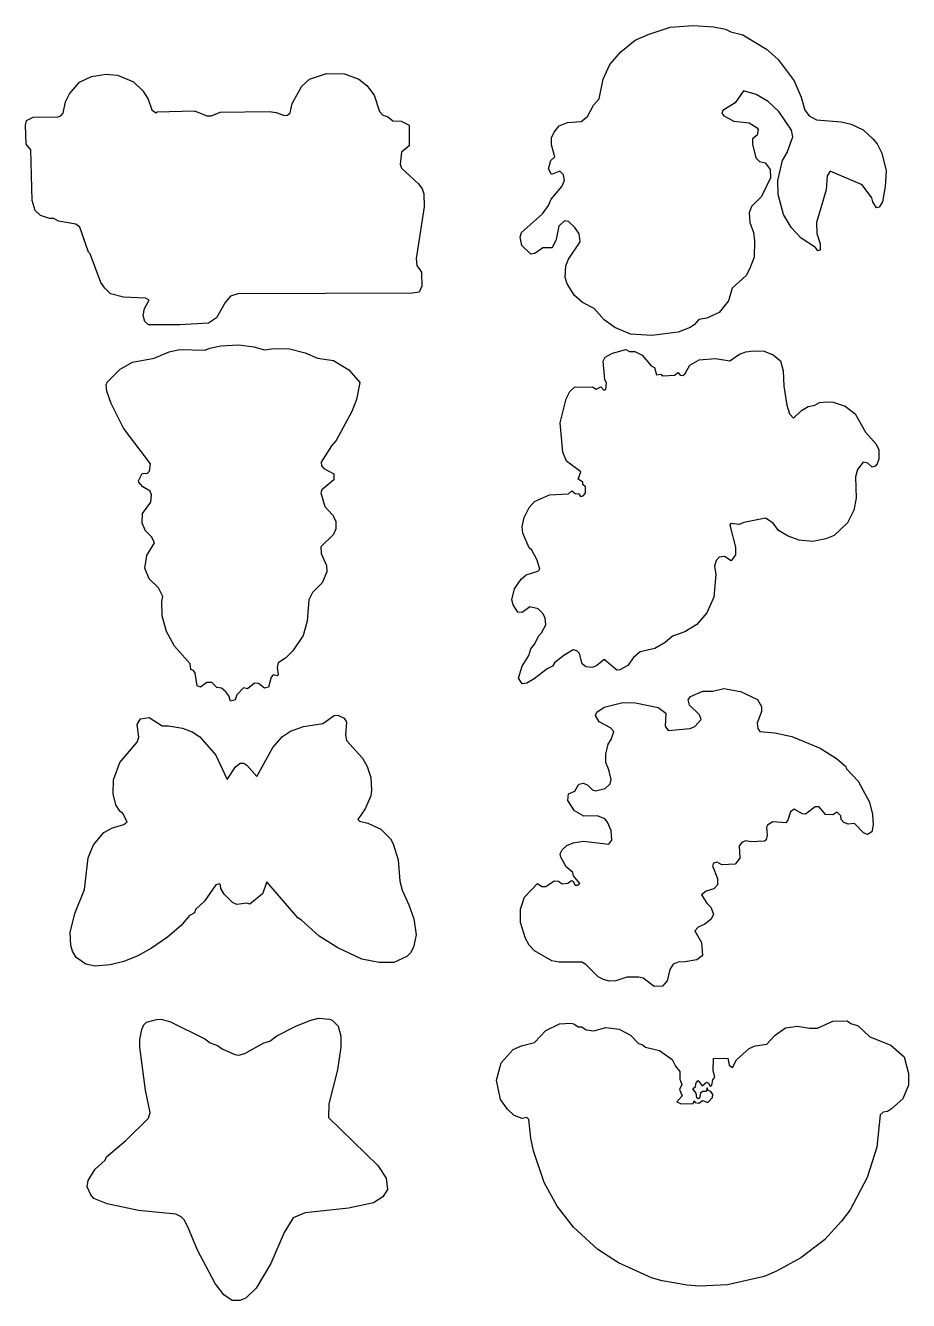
# Model space of a CAD drawing. Header units: metres. Extents: x -3 to 166, y 10 to 253.
import ezdxf

# ---------------------------------------------------------------- set-up
doc = ezdxf.new("R2010")
doc.units = ezdxf.units.M
doc.layers.add('TOPPERS_CUT', color=4, linetype='Continuous')

msp = doc.modelspace()

# ---------------------------------------------------------------- linework, layer by layer
at = {"layer": 'TOPPERS_CUT'}
for points in [[(112.43, 194.33), (109.42, 195.6), (107.4, 197.08), (105.48, 199.26), (103.27, 200.43), (101.75, 201.72), (100.33, 204), (99.92, 205.2), (100.09, 207.4), (100.58, 208.7), (102.84, 212.03), (102.63, 213.53), (101.81, 214.72), (100.6, 215.9), (99.8, 216), (98.71, 214.98), (98.24, 212.48), (97.46, 210.87), (95.66, 210.85), (94.17, 209.74), (93.37, 209.63), (91.65, 211.31), (91.33, 212.91), (91.62, 213.81), (95.59, 217.35), (96.77, 218.96), (97.26, 220.17), (99.33, 222.59), (99.82, 223.7), (99.61, 224.79), (98.9, 225.49), (97.31, 224.87), (96.79, 225.96), (97.18, 227.57), (97.97, 228.28), (97.35, 230.57), (97.33, 231.87), (97.82, 232.98), (98.81, 234.19), (100.4, 234.8), (103, 235.03), (104.19, 235.94), (105.37, 238.16), (106.45, 239.37), (107.21, 243.08), (108.48, 245.89), (110.56, 248.31), (113.33, 250.54), (115.82, 251.67), (120.01, 253.01), (124.4, 253.36), (128.31, 253.1), (130.61, 252.63), (131.62, 252.14), (133.92, 251.56), (138.45, 248.81), (140.67, 246.83), (143.72, 242.77), (145.05, 239.68), (145.78, 237.19), (146.59, 236.1), (148, 235.31), (152.7, 234.96), (154.61, 234.48), (156.92, 233.41), (158.74, 231.72), (159.55, 230.73), (160.47, 228.94), (161.3, 225.55), (161.13, 222.55), (160.57, 219.64), (159.98, 218.64), (159.48, 218.53), (158.77, 219.62), (158.56, 220.42), (156.73, 222.9), (150.6, 225.54), (150.01, 224.63), (149.84, 221.93), (148.01, 215.71), (148.03, 213.61), (148.65, 211.62), (148.66, 210.42), (148.26, 210.31), (147.76, 210.91), (145.04, 212.68), (143.22, 214.66), (141.69, 217.24), (140.65, 221.03), (140.62, 223.73), (141.48, 227.54), (142.36, 229.05), (143.43, 232.06), (143.22, 233.36), (140.78, 236.93), (138.76, 238.81), (136.45, 240.19), (134.04, 240.86), (132.46, 238.55), (130.08, 237.12), (129.88, 236.62), (130.29, 236.12), (132.2, 235.04), (135.1, 234.77), (136.61, 233.79), (136.82, 233.49), (136.63, 232.39), (135.74, 231.68), (135.75, 230.68), (136.37, 228.09), (137.08, 227.39), (138.18, 227.11), (139.1, 225.82), (139.22, 224.22), (137.45, 220.7), (135.57, 218.78), (135.09, 217.57), (135.21, 215.67), (135.93, 213.78), (136.14, 212.18), (136.08, 209.08), (135.2, 206.77), (134.51, 205.57), (131.84, 203.14), (131.17, 200.73), (129.39, 198.51), (127, 197.38), (125.5, 197.17), (124.61, 196.16), (123.82, 195.65), (121.53, 194.73), (116.54, 194.07)], [(-1.95, 219.91), (-2.15, 229.61), (-3.06, 230.7), (-3.2, 234.3), (-3.01, 235.2), (-1.72, 235.82), (2.98, 235.87), (3.58, 236.07), (3.98, 236.58), (4.45, 238.78), (5.24, 240.29), (7.11, 242.51), (9.4, 243.64), (12.2, 244.07), (14.4, 243.89), (17.41, 242.62), (19.23, 240.84), (20.25, 239.25), (20.97, 237.26), (21.68, 236.67), (21.97, 236.87), (29.07, 237.04), (31.48, 236.07), (32.38, 236.08), (33.98, 236.8), (43.38, 236.9), (44.68, 236.71), (46.28, 236.13), (46.88, 236.23), (47.38, 236.64), (47.76, 238.44), (49.62, 241.76), (51.11, 243.08), (54.3, 244.21), (57.8, 244.15), (60.51, 243.08), (62.02, 241.9), (63.44, 240.01), (64.48, 236.92), (65.08, 236.23), (65.99, 235.94), (67, 235.15), (68.6, 235.07), (70.1, 234.28), (70.15, 230.38), (68.66, 229.17), (68.38, 226.86), (68.69, 226.07), (71.92, 223.1), (72.63, 222.11), (72.94, 221.21), (72.97, 218.71), (71.48, 208.79), (71.59, 207.5), (72.5, 206.21), (72.53, 203.51), (72.04, 202.4), (70.75, 202.19), (37.35, 202.03), (35.95, 201.62), (34.96, 200.41), (33.29, 197.49), (31.8, 196.47), (26.31, 196.11), (20.31, 196.15), (19.6, 196.74), (19.29, 197.94), (19.57, 199.24), (20.46, 200.85), (19.75, 201.24), (15.55, 201.4), (13.04, 202.07), (11.93, 203.16), (11.22, 204.25), (9.16, 209.73), (8.86, 210.03), (7.21, 214.81), (6.4, 215.4), (3.1, 215.97), (2.19, 216.46), (1.39, 216.45), (-0.32, 217.03), (-1.33, 218.02)], [(35.97, 124.21), (35.66, 125.21), (35.06, 126), (34.25, 126.69), (33.35, 126.78), (32.44, 127.77), (31.44, 127.76), (30.25, 126.85), (29.64, 127.14), (29.22, 129.54), (28.91, 130.04), (28.41, 130.23), (28.3, 131.33), (25.26, 134.7), (23.73, 137.48), (22.9, 140.47), (22.87, 143.27), (23.06, 144.18), (22.24, 145.87), (20.42, 147.55), (19.6, 149.64), (19.98, 152.04), (21.45, 154.46), (20.94, 155.55), (19.73, 156.74), (19.11, 158.23), (19.19, 160.04), (20.77, 162.25), (20.85, 163.65), (20.65, 164.35), (19.24, 165.14), (18.43, 166.03), (18.42, 166.33), (19.11, 167.73), (20.11, 167.75), (20.51, 168.15), (20.69, 169.55), (15.52, 176.4), (13.17, 181.07), (12.34, 183.46), (12.23, 184.66), (12.42, 185.16), (14.9, 187.69), (17.28, 189.02), (21.38, 189.76), (24.26, 190.99), (26.26, 191.41), (31.16, 191.26), (32.06, 191.67), (34.15, 192.1), (37.55, 192.33), (40.45, 191.96), (42.46, 191.38), (44.26, 191.6), (47.26, 191.54), (50.27, 190.77), (52.58, 189.79), (55.68, 189.33), (58.6, 187.56), (60.73, 185.08), (60.06, 181.87), (59.19, 179.56), (56.15, 174.03), (55.26, 173.02), (53.29, 169.9), (53.4, 169.2), (53.8, 168.7), (55.71, 167.62), (55.72, 166.52), (53.45, 164.6), (53.25, 164), (53.98, 161.41), (55.5, 159.82), (56.11, 158.63), (56.12, 157.13), (55.64, 156.02), (53.26, 153.7), (53.28, 152.4), (54.3, 150.11), (54.41, 148.91), (53.53, 146.8), (51.65, 144.98), (50.97, 143.57), (50.61, 139.47), (49.84, 136.76), (47.87, 133.84), (46.49, 132.42), (45.1, 131.51), (44.91, 130.61), (45.12, 129.21), (44.92, 129.01), (44.12, 129.2), (43.73, 128.79), (43.25, 126.89), (42.45, 126.68), (41.34, 127.57), (40.54, 127.66), (39.25, 126.55), (38.45, 126.74), (37.16, 125.42), (36.87, 124.42)], [(91.03, 128.6), (91.71, 130.91), (92.98, 132.92), (93.37, 134.22), (94.16, 135.13), (94.85, 136.64), (95.44, 137.25), (96.22, 138.75), (96.11, 140.15), (95.7, 140.95), (94.79, 141.84), (93.19, 142.22), (91.7, 141.11), (90.9, 141.2), (89.98, 142.59), (89.77, 143.59), (90.25, 145.69), (91.53, 147.5), (92.52, 148.31), (94.71, 149.04), (95.11, 149.44), (94.59, 151.14), (93.57, 153.03), (93.07, 153.52), (91.84, 156.31), (91.72, 157.61), (92.1, 159.31), (93.08, 161.22), (94.07, 162.33), (96.96, 163.66), (100.56, 163.8), (101.25, 164.41), (101.86, 163.92), (102.56, 163.82), (102.86, 163.33), (103.36, 163.43), (103.86, 163.94), (103.84, 165.14), (103.34, 165.63), (103.33, 166.03), (102.43, 166.62), (102.91, 168.03), (100.19, 170.1), (99.47, 171.79), (99.01, 177.39), (100.16, 182), (100.85, 183.41), (101.74, 184.22), (105.14, 184.25), (105.84, 183.86), (106.74, 184.27), (107.35, 183.67), (107.74, 183.78), (107.83, 184.98), (107.52, 185.68), (107.19, 189.17), (107.58, 189.98), (108.97, 190.69), (111.56, 191.42), (112.27, 191.03), (113.27, 191.04), (114.67, 190.35), (116.4, 188.27), (117, 187.98), (117.41, 186.58), (118.21, 186.69), (118.62, 186.39), (120.82, 186.52), (121.51, 187.03), (121.92, 186.53), (122.42, 186.44), (122.91, 186.84), (123.8, 188.45), (125.58, 189.47), (128.68, 189.7), (131.39, 189.23), (133.27, 190.55), (134.47, 190.96), (135.97, 191.18), (137.97, 191.1), (139.68, 190.42), (141.09, 189.23), (141.61, 187.34), (141.74, 184.44), (142.28, 180.75), (142.8, 179.15), (143.6, 178.26), (145.09, 179.78), (146.38, 180.49), (147.68, 180.8), (148.57, 181.31), (149.87, 181.43), (151.17, 181.34), (153.48, 180.57), (155.4, 179.09), (157.33, 175.61), (159.36, 173.33), (159.87, 172.23), (159.89, 170.43), (159.6, 169.53), (159.2, 169.13), (158.61, 168.92), (157.8, 169.71), (156.89, 169.9), (155.81, 168.49), (155.42, 167.09), (155.57, 162.99), (155.09, 160.68), (153.92, 158.27), (151.34, 155.84), (149.75, 155.22), (147.26, 154.7), (144.65, 154.97), (142.54, 155.75), (140.73, 156.83), (139.72, 158.22), (138.21, 159.2), (134.12, 158.36), (133.22, 157.95), (131.62, 158.13), (131.42, 157.83), (132.47, 153.64), (132.48, 152.14), (131.69, 151.03), (130.39, 151.82), (129.39, 151.71), (128.79, 151.1), (128.5, 150), (128.72, 148.4), (128.37, 144.1), (127, 141.08), (125.12, 138.86), (122.84, 137.44), (120.45, 136.61), (119.06, 135.4), (117.07, 134.28), (114.28, 133.65), (112.99, 132.53), (111.91, 131.02), (110.41, 130.2), (109.82, 130.1), (107.39, 132.17), (105.91, 130.96), (105.01, 130.65), (103.91, 130.74), (103.2, 131.33), (102.68, 133.32), (102.18, 133.82), (101.47, 134.01), (99.69, 132.89), (98, 131.57), (97.51, 130.87), (96.51, 130.36), (94.03, 128.43), (92.64, 127.61), (91.74, 127.51)], [(94.09, 76.43), (93.07, 77.52), (92.36, 78.81), (91.43, 81.9), (91.4, 84.4), (92.18, 86.71), (94.65, 89.33), (95.46, 88.74), (96.26, 88.75), (97.84, 89.87), (98.64, 89.78), (99.35, 89.28), (100.45, 89.4), (101.14, 89.9), (101.44, 89.81), (101.85, 89.01), (102.45, 89.02), (102.75, 89.32), (101.53, 90.81), (101.43, 91.41), (100.12, 92.49), (99.1, 94.38), (98.99, 94.98), (99.38, 95.78), (100.27, 96.59), (101.47, 97.11), (103.36, 97.43), (108.27, 96.88), (108.86, 97.59), (108.74, 99.48), (108.02, 101.08), (107.52, 101.67), (106.11, 102.26), (103.51, 102.23), (101.7, 103.21), (100.48, 105.2), (100.57, 106.5), (101.76, 107.01), (102.55, 108.32), (103.44, 108.53), (104.25, 108.14), (105.16, 107.25), (105.76, 107.05), (107.56, 107.47), (108.55, 108.38), (108.74, 109.19), (108.32, 111.08), (107.7, 112.47), (107.69, 114.07), (108.17, 115.98), (108.76, 116.89), (109.24, 118.39), (108.63, 119.08), (106.42, 120.26), (105.71, 121.45), (106, 122.06), (107.39, 123.07), (110.98, 123.91), (113.38, 123.84), (117.69, 122.98), (119.2, 121.9), (119.03, 119.4), (119.64, 118.6), (123.84, 118.95), (124.73, 119.36), (125.92, 120.67), (125.61, 121.57), (123.69, 123.45), (123.48, 124.44), (123.87, 125.05), (126.26, 126.07), (128.16, 126.09), (130.25, 126.62), (133.46, 126.05), (136.68, 124.48), (137.49, 123.19), (137.5, 122.19), (136.62, 119.98), (136.74, 118.98), (137.14, 118.39), (140.04, 118.12), (143.25, 117.45), (148.68, 115.21), (151.8, 113.24), (153.51, 111.76), (153.72, 111.26), (155.94, 108.89), (158.09, 104.91), (158.71, 102.52), (158.83, 100.52), (158.55, 99.21), (157.75, 98.71), (156.95, 99), (155.23, 100.78), (154.03, 100.67), (153.23, 100.96), (152.72, 101.55), (152.61, 102.25), (151.91, 102.94), (151.11, 102.44), (149.71, 102.52), (148.5, 104.01), (147.7, 104), (145.91, 102.58), (145.31, 102.67), (143.7, 103.56), (143.01, 103.05), (142.52, 101.44), (142.13, 100.94), (139.63, 101.11), (138.63, 100.5), (138.44, 100.1), (138.55, 98.6), (138.36, 97.7), (138.07, 97.4), (135.47, 97.27), (134.46, 97.46), (133.77, 97.25), (133.17, 96.54), (133.3, 94.15), (132.41, 93.04), (129.91, 92.91), (129.01, 93.4), (128.31, 93.19), (128.11, 92.69), (129.04, 90.3), (129.05, 89.1), (128.36, 88.29), (126.87, 87.88), (125.97, 87.17), (126.99, 85.58), (127.8, 84.79), (128.31, 83.49), (127.82, 82.49), (126.63, 81.57), (125.34, 80.96), (124.75, 80.25), (125.97, 78.07), (126.2, 75.57), (125.11, 74.76), (122.91, 74.33), (121.51, 74.32), (120.61, 73.91), (119.93, 72.9), (119.45, 70.7), (118.56, 69.69), (116.96, 69.67), (114.84, 71.25), (114.04, 71.44), (111.74, 71.42), (109.65, 70.69), (108.35, 70.68), (107.24, 70.97), (106.24, 71.46), (103.91, 73.83), (103.11, 74.32), (98.81, 74.28), (97.41, 74.56)], [(6.49, 75.2), (5.78, 76.39), (5.47, 77.48), (5.34, 79.98), (6.2, 83.59), (8.06, 88.21), (8.79, 94.22), (9.77, 96.73), (11.74, 99.05), (13.43, 99.97), (15.62, 100.59), (16.22, 101.1), (15.4, 102.69), (14.9, 103.09), (14.08, 104.38), (13.56, 106.47), (13.63, 109.17), (14.8, 112.49), (18.16, 116.32), (18.45, 117.32), (18.12, 119.72), (18.81, 120.83), (20.41, 121.05), (22.92, 119.47), (24.12, 119.49), (26.83, 119.01), (28.64, 118.33), (30.15, 117.35), (33.18, 113.88), (35.33, 109.2), (36.91, 111.62), (37.8, 112.33), (38.5, 112.34), (39.1, 111.94), (41.03, 109.76), (44.07, 115.3), (45.95, 117.42), (47.44, 118.43), (49.93, 119.36), (53.62, 119.9), (55.81, 121.42), (56.5, 121.53), (57.71, 120.94), (58.12, 120.15), (57.94, 117.75), (58.16, 116.65), (61.19, 113.28), (62.11, 111.69), (62.83, 109.6), (62.96, 107.2), (62.77, 106.1), (61.7, 103.58), (60.32, 101.57), (60.62, 101.27), (62.22, 100.89), (64.74, 99.72), (66.56, 97.84), (67.07, 96.94), (68, 93.85), (68.34, 89.75), (68.76, 88.06), (70.09, 85.27), (71.02, 82.58), (71.45, 79.49), (70.98, 77.18), (70.39, 76.08), (69.7, 75.37), (67.21, 74.24), (64.41, 74.21), (61.1, 74.88), (56.48, 77.03), (52.95, 79.29), (49.52, 82.35), (48.82, 82.75), (42.94, 89.68), (42.07, 87.37), (39.69, 85.35), (39.09, 85.54), (37.19, 85.32), (36.38, 85.71), (34.77, 87.3), (34.16, 88.39), (34.05, 89.09), (33.85, 89.29), (33.15, 89.08), (30.98, 85.96), (29.3, 84.34), (29.1, 83.74), (28.11, 83.13), (26.53, 81.31), (23.95, 79.08), (20.88, 76.95), (18.29, 75.52), (15.6, 74.39), (13.01, 73.76), (10.11, 73.53), (8.31, 73.91)], [(36.29, 9.61), (34.68, 10.69), (33.06, 12.87), (29.69, 19.24), (27.84, 23.72), (27.13, 25.01), (26.52, 25.61), (25.52, 26.09), (18.41, 26.82), (12.4, 28.06), (9.88, 29.13), (9.28, 29.82), (8.56, 31.31), (8.75, 32.52), (10.13, 34.73), (12.01, 36.45), (12.3, 37.05), (15.97, 40.19), (20.32, 44.44), (20.61, 45.54), (19.76, 49.83), (18.68, 58.02), (18.66, 59.52), (19.04, 61.43), (19.43, 62.33), (19.93, 62.84), (21.82, 63.36), (22.72, 63.37), (24.53, 62.89), (31.06, 59.66), (32.07, 58.87), (33.47, 58.38), (34.38, 57.69), (36.79, 56.62), (37.59, 56.53), (38.69, 56.84), (42.37, 58.88), (43.47, 59.19), (44.86, 60.2), (48.44, 62.04), (51.12, 63.17), (52.82, 63.59), (54.92, 63.41), (55.42, 63.22), (56.54, 62.03), (57.06, 60.13), (57.08, 58.03), (56.43, 53.73), (54.79, 47.21), (54.72, 44.61), (64.12, 35.41), (65.75, 33.02), (65.97, 30.83), (65.08, 29.42), (63.3, 28.3), (58.51, 27.25), (50.22, 26.36), (47.93, 25.43), (46.26, 22.62), (43.72, 16.69), (40.87, 11.96), (38.89, 10.04), (37.79, 9.62)], [(86.85, 51.75), (87.71, 55.06), (89.99, 57.58), (91.58, 58.3), (94.07, 58.93), (96.25, 61.25), (98.83, 62.48), (101.03, 62.6), (101.63, 62.51), (102.44, 61.92), (103.14, 61.92), (103.95, 61.33), (105.45, 61.15), (107.74, 61.77), (110.25, 61.5), (112.46, 60.32), (113.98, 58.74), (114.68, 58.55), (115.28, 58.05), (117.99, 57.38), (120.41, 55.71), (121.02, 54.41), (121.83, 53.42), (121.85, 51.92), (122.26, 50.93), (121.77, 49.92), (122.28, 48.73), (121.29, 47.62), (122.1, 47.22), (124.4, 47.25), (124.59, 47.75), (124.8, 47.45), (125.5, 47.36), (126.19, 47.87), (127.2, 47.48), (128.09, 48.39), (128.18, 48.99), (127.77, 49.58), (127.27, 49.78), (127.07, 50.28), (126.87, 49.57), (126.17, 49.57), (125.78, 49.26), (125.59, 48.26), (125.39, 48.16), (125.09, 48.36), (124.98, 49.25), (124.37, 50.05), (124.86, 50.55), (124.96, 51.25), (125.35, 51.66), (126.16, 50.67), (126.95, 51.38), (127.36, 51.18), (127.66, 50.58), (127.96, 50.79), (128.15, 51.79), (128.54, 52.29), (128.23, 53.49), (128.31, 55.89), (131.01, 55.92), (131.32, 54.62), (131.93, 54.13), (132.71, 55.64), (135.09, 57.76), (136.28, 58.28), (138.48, 58.6), (140.06, 60.32), (142.05, 61.74), (144.34, 62.06), (146.65, 61.69), (148.15, 61.7), (151.13, 63.03), (153.83, 63.06), (154.54, 62.57), (155.94, 62.09), (158.16, 60.01), (162.18, 58.45), (164.71, 56.18), (165.54, 52.99), (165.56, 50.79), (164.49, 48.18), (162.31, 46.25), (161.52, 45.74), (160.72, 45.63), (160.12, 45.13), (159.49, 38.92), (157.65, 33.1), (154.42, 26.97), (152.74, 24.75), (149.48, 21.21), (145.01, 17.77), (140.34, 15.22), (137.95, 14.19), (130.97, 12.62), (125.57, 12.36), (123.27, 12.53), (118.46, 13.38), (116.45, 13.96), (110.12, 16.79), (106.19, 19.35), (101.55, 23.6), (98.41, 27.67), (95.96, 32.14), (93.89, 38.22), (93.37, 40.62), (93.03, 44.21), (92.62, 44.61), (91.73, 44.4), (90.22, 44.98), (88.91, 46.17), (87.59, 48.06)]]:
    msp.add_lwpolyline(points, close=True, dxfattribs=at)

doc.saveas('drawing.dxf')
